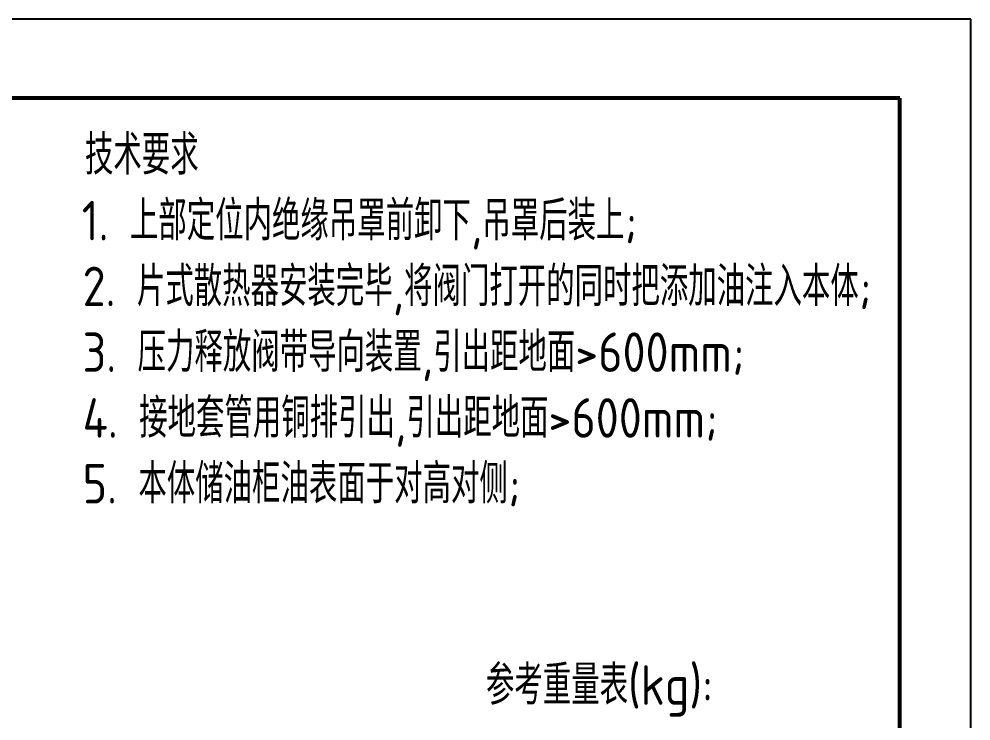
# Model space of a CAD drawing. Header units: inches. Extents: x 0 to 15444, y 0 to 10920.
# Drawn here: x 12318 to 15444, y 8615 to 10920 of the extents above; entities that cross this region are included whole.
import ezdxf

# ---------------------------------------------------------------- set-up
doc = ezdxf.new("R2010")
doc.units = ezdxf.units.IN
doc.header["$LTSCALE"] = 5
doc.header["$MEASUREMENT"] = 0
doc.linetypes.add('ACAD_ISO04W100', pattern=[30, 24, -3, 0, -3])
doc.layers.get('0').update_dxf_attribs({"color": 1, "linetype": 'ACAD_ISO04W100'})
for name, color, linetype, lineweight in [('2', 3, 'Continuous', 20), ('标注、文本', 3, 'Continuous', 25), ('粗实线', 4, 'Continuous', 53)]:
    doc.layers.add(name, color=color, linetype=linetype, lineweight=lineweight)
doc.styles.get("Standard").update_dxf_attribs({"font": 'gbenor.shx', "bigfont": 'gbcbig.shx'})

# ---------------------------------------------------------------- blocks, each defined once
blk = doc.blocks.new('FRAME')
at = {"layer": '标注、文本'}
for p, q in [((594, 420), (0, 420)), ((594, 0), (594, 420))]:
    blk.add_line(p, q, dxfattribs=at)
at = {"layer": '粗实线'}
for p, q in [((585, 410), (25, 410)), ((585, 10), (585, 410))]:
    blk.add_line(p, q, dxfattribs=at)

msp = doc.modelspace()

# ---------------------------------------------------------------- block references
at = {"xscale": 26, "yscale": 26, "zscale": 26}
msp.add_blockref('FRAME', (0, 0), dxfattribs=at)

# ---------------------------------------------------------------- texts
at = {"layer": '2'}
for s, p in [('技术要求', (12534.587, 10409.275)), ('1. 上部定位内绝缘吊罩前卸下,吊罩后装上;', (12524.105, 10193.275)), ('2. 片式散热器安装完毕,将阀门打开的同时把添加油注入本体;', (12526.847, 9977.275)), ('3. 压力释放阀带导向装置,引出距地面>600mm;', (12526.847, 9761.275)), ('4. 接地套管用铜排引出,引出距地面>600mm;', (12526.847, 9545.275)), ('5. 本体储油柜油表面于对高对侧;', (12526.847, 9329.275))]:
    msp.add_text(s, height=129.6, dxfattribs=at).set_placement(p)
at = {"layer": '2', "ltscale": 3}
msp.add_text('参考重量表(kg):', height=129.6, dxfattribs=at).set_placement((13851.374, 8668.278))

doc.saveas('drawing.dxf')
